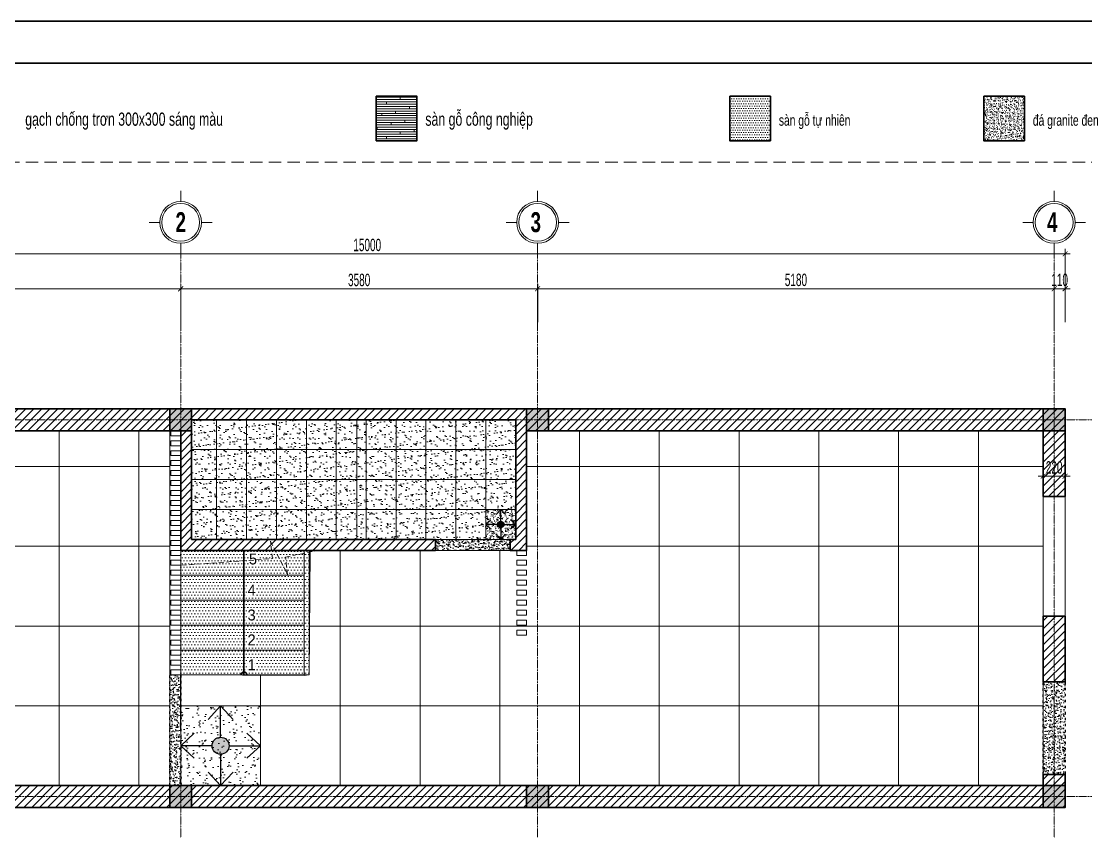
# Model space of a CAD drawing. Header units: millimetres. Extents: x 1336014 to 2939047, y -333549 to -60566.
# Drawn here: x 1482027 to 1492703, y -100044 to -91914 of the extents above; entities that cross this region are included whole.
import ezdxf
from ezdxf.enums import TextEntityAlignment as Align
from ezdxf.xclip import XClip

# ---------------------------------------------------------------- set-up
doc = ezdxf.new("R2010")
doc.units = ezdxf.units.MM
doc.header["$MEASUREMENT"] = 0
doc.header["$XCLIPFRAME"] = 2
for name, pattern in [('$1$HIDDEN', [0.375, 0.25, -0.125]), ('ACAD_ISO03W100', [30, 12, -18]), ('CENTER2', [1.125, 0.75, -0.125, 0.125, -0.125]), ('HIDDEN', [0.375, 0.25, -0.125])]:
    doc.linetypes.add(name, pattern=pattern)
for name, color, linetype, lineweight in [('01.Cut', 255, 'Continuous', 35), ('02.Thay', 145, 'Continuous', 15), ('03.Manh', 251, 'Continuous', 13), ('05.Text', 253, 'Continuous', 18), ('06.betong', 2, 'Continuous', 35), ('07.Noi that', 169, 'Continuous', 5), ('07.noithat', 45, 'Continuous', 9), ('08.Dim', 156, 'Continuous', 15), ('09.Hatch', 250, 'Continuous', 5), ('10.Text', 254, 'Continuous', 18), ('10.truc', 250, 'CENTER2', 20), ('11.Khung bo', 32, 'Continuous', 50), ('12.Khung', 36, 'Continuous', 25), ('Alliance-dim', 1, 'Continuous', 13), ('CA.thay 145', 145, 'Continuous', 18), ('DIM', 252, 'Continuous', 20)]:
    doc.layers.add(name, color=color, linetype=linetype, lineweight=lineweight)
for name, color, linetype in [('diemnhan', 10, 'Continuous'), ('HACH', 250, 'Continuous'), ('text', 7, 'Continuous'), ('truc1', 250, 'ACAD_ISO03W100')]:
    doc.layers.add(name, color=color, linetype=linetype)
doc.layers.add('Tpl_Bound', color=1, linetype='Continuous', plot=False)
doc.styles.add('AVANTH', font='')
doc.styles.add('AVANTHB', font='')
doc.styles.add('TT5_Text Dim', font='hoatbif.shx', dxfattribs={"width": 0.6})
doc.styles.get('AVANTH').set_extended_font_data('.VnAvantH')
doc.styles.get('AVANTHB').set_extended_font_data('.VnAvantH', bold=True)
doc.dimstyles.new('TT5_Dim 1-50', dxfattribs={"dimscale": 50, "dimtxt": 2.5, "dimasz": 1, "dimexe": 1, "dimexo": 0.5, "dimgap": 0.5, "dimtad": 1, "dimdec": 0, "dimzin": 0, "dimdsep": 46, "dimtxsty": 'TT5_Text Dim', "dimblk": 'ARCHTICK', "dimcen": 0, "dimdle": 1, "dimclrd": 256, "dimclre": 256, "dimclrt": 1, "dimadec": 0, "dimazin": 0, "dimtfac": 0.015, "dimtdec": 0, "dimtix": 1, "dimtmove": 2, "dimatfit": 3, "dimldrblk": 'DOT', "dimfxl": 1, "dimtolj": 1, "dimtzin": 0, "dimlwd": -1, "dimlwe": -1, "dimarcsym": 1})
pattern_1 = [(45, (938089.135, -82542.77), (-39.7747564, 39.7747564), [])]
pattern_2 = [(50, (781205.58, -119545.96), (71.7260183, -6.2752135), [7.5, -82.5]), (355, (781205.58, -119545.96), (-13.875133, 75.219213), [6, -66]), (100.4514, (781211.555, -119546.48), (57.850938, 68.943954), [6.374019, -70.114211]), (46.1842, (781205.58, -119525.96), (106.724105, -16.551901), [11.25, -123.75]), (96.6356, (781214.47, -119527.34), (93.46627, 97.411787), [9.561029, -105.1713]), (351.1842, (781205.58, -119525.96), (93.466195, 97.41186), [9, -99]), (21, (781215.58, -119530.96), (59.690705, -40.261889), [7.5, -82.5]), (326, (781215.58, -119530.96), (24.331533, 72.5150045), [6, -66]), (71.4514, (781220.55, -119534.315), (84.022263, 32.25305), [6.374019, -70.114211]), (37.5, (781205.577, -119545.96), (1.2159855, 33.2893854), [0, -65.2, 0, -67, 0, -66.25]), (7.5, (781205.577, -119545.96), (26.3069537, 39.4411712), [0, -38.2, 0, -63.7, 0, -25.25]), (327.5, (781183.277, -119545.96), (53.3822436, -2.2554872), [0, -25, 0, -78, 0, -103.5]), (317.5, (781173.277, -119545.96), (58.318617, 10.0104982), [0, -32.5, 0, -51.8, 0, -73.5])]

# ---------------------------------------------------------------- blocks, each defined once
blk = doc.blocks.new('100')
at = {"layer": '11.Khung bo', "const_width": 26.7}
blk.add_lwpolyline([(1860913, -945240), (1860913, -916940), (1896063, -916940), (1896063, -945240)], close=True, dxfattribs=at)
blk.add_lwpolyline([(1860913, -945240), (1860913, -916940), (1896063, -916940), (1896063, -945240)], close=True, dxfattribs=at)
blk.add_lwpolyline([(1860913, -945240), (1860913, -916940), (1896063, -916940), (1896063, -945240)], close=True, dxfattribs=at)
at = {"layer": '12.Khung'}
blk.add_lwpolyline([(1901579, -945940), (1901579, -916240), (1859580, -916240), (1859580, -945940)], close=True, dxfattribs=at)
blk.add_lwpolyline([(1901579, -945940), (1901579, -916240), (1859580, -916240), (1859580, -945940)], close=True, dxfattribs=at)
blk.add_lwpolyline([(1901579, -945940), (1901579, -916240), (1859580, -916240), (1859580, -945940)], close=True, dxfattribs=at)
blk = doc.blocks.new('DFGFH')
h = blk.add_hatch(color=256)
h.dxf.hatch_style = 1
h.paths.add_polyline_path([(15438, 12137), (15658, 12137), (15658, 12357), (15438, 12357)])
blk.add_lwpolyline([(15438, 12137), (15658, 12137), (15658, 12357), (15438, 12357)], close=True)
blk = doc.blocks.new('DANHTRUC')
for p, q in [((980383, -947347), (980383, -947137)), ((979963, -947767), (979753, -947767)), ((980803, -947767), (981013, -947767)), ((980383, -948187), (980383, -948397))]:
    blk.add_line(p, q)
for radius in [420, 380]:
    blk.add_circle((980383, -947767), radius)
blk = doc.blocks.new('_ARCHTICK')
at = {"const_width": 0.15}
blk.add_lwpolyline([(-0.5, -0.5), (0.5, 0.5)], dxfattribs=at)
blk = doc.blocks.new('*D578')
at = {"layer": '08.Dim', "transparency": 16777216}
for p, q in [((1477607, -94932), (1477607, -94547)), ((1483626, -94932), (1483626, -94547)), ((1477557, -94597), (1483676, -94597))]:
    blk.add_line(p, q, dxfattribs=at)
at = {"layer": 'Defpoints', "color": 0, "transparency": 16777216}
for p in [(1483626, -94597), (1477607, -94957), (1483626, -94957)]:
    blk.add_point(p, dxfattribs=at)
at = {"layer": '08.Dim', "transparency": 16777216, "xscale": 50, "yscale": 50, "zscale": 50, "rotation": 180}
blk.add_blockref('_ARCHTICK', (1477607, -94597), dxfattribs=at)
at = {"layer": '08.Dim', "transparency": 16777216, "xscale": 50, "yscale": 50, "zscale": 50}
blk.add_blockref('_ARCHTICK', (1483626, -94597), dxfattribs=at)
at = {"layer": '08.Dim', "color": 1, "transparency": 16777216, "insert": (1480617, -94509), "char_height": 125, "attachment_point": 5, "style": 'TT5_Text Dim'}
blk.add_mtext('\\A1;6019', dxfattribs=at)
blk = doc.blocks.new('_DOT')
blk.add_line((-0.5, 0), (-1, 0))
at = {"const_width": 0.5}
blk.add_lwpolyline([(-0.25, 0, 1), (0.25, 0, 1)], format="xyb", close=True, dxfattribs=at)
blk = doc.blocks.new('*D579')
at = {"layer": '08.Dim', "transparency": 16777216}
for p, q in [((1483626, -94932), (1483626, -94548)), ((1487206, -94932), (1487206, -94548)), ((1483576, -94598), (1487256, -94598))]:
    blk.add_line(p, q, dxfattribs=at)
at = {"layer": 'Defpoints', "color": 0, "transparency": 16777216}
for p in [(1487206, -94598), (1483626, -94957), (1487206, -94957)]:
    blk.add_point(p, dxfattribs=at)
at = {"layer": '08.Dim', "transparency": 16777216, "xscale": 50, "yscale": 50, "zscale": 50, "rotation": 180}
blk.add_blockref('_ARCHTICK', (1483626, -94598), dxfattribs=at)
at = {"layer": '08.Dim', "transparency": 16777216, "xscale": 50, "yscale": 50, "zscale": 50}
blk.add_blockref('_ARCHTICK', (1487206, -94598), dxfattribs=at)
at = {"layer": '08.Dim', "color": 1, "transparency": 16777216, "insert": (1485416, -94510), "char_height": 125, "attachment_point": 5, "style": 'TT5_Text Dim'}
blk.add_mtext('\\A1;3580', dxfattribs=at)
blk = doc.blocks.new('*D580')
at = {"layer": '08.Dim', "transparency": 16777216}
for p, q in [((1487207, -94932), (1487207, -94547)), ((1492387, -94932), (1492387, -94547)), ((1487157, -94597), (1492437, -94597))]:
    blk.add_line(p, q, dxfattribs=at)
at = {"layer": 'Defpoints', "color": 0, "transparency": 16777216}
for p in [(1492387, -94597), (1487207, -94957), (1492387, -94957)]:
    blk.add_point(p, dxfattribs=at)
at = {"layer": '08.Dim', "transparency": 16777216, "xscale": 50, "yscale": 50, "zscale": 50, "rotation": 180}
blk.add_blockref('_ARCHTICK', (1487207, -94597), dxfattribs=at)
at = {"layer": '08.Dim', "transparency": 16777216, "xscale": 50, "yscale": 50, "zscale": 50}
blk.add_blockref('_ARCHTICK', (1492387, -94597), dxfattribs=at)
at = {"layer": '08.Dim', "color": 1, "transparency": 16777216, "insert": (1489797, -94509), "char_height": 125, "attachment_point": 5, "style": 'TT5_Text Dim'}
blk.add_mtext('\\A1;5180', dxfattribs=at)
blk = doc.blocks.new('*D581')
at = {"layer": '08.Dim', "transparency": 16777216}
for p, q in [((1492387, -94932), (1492387, -94547)), ((1492497, -94932), (1492497, -94547)), ((1492387, -94597), (1492337, -94597)), ((1492387, -94597), (1492497, -94597)), ((1492497, -94597), (1492547, -94597))]:
    blk.add_line(p, q, dxfattribs=at)
at = {"layer": 'Defpoints', "color": 0, "transparency": 16777216}
for p in [(1492497, -94597), (1492387, -94957), (1492497, -94957)]:
    blk.add_point(p, dxfattribs=at)
at = {"layer": '08.Dim', "transparency": 16777216, "xscale": 50, "yscale": 50, "zscale": 50}
blk.add_blockref('_ARCHTICK', (1492387, -94597), dxfattribs=at)
at = {"layer": '08.Dim', "transparency": 16777216, "xscale": 50, "yscale": 50, "zscale": 50, "rotation": 180}
blk.add_blockref('_ARCHTICK', (1492497, -94597), dxfattribs=at)
at = {"layer": '08.Dim', "color": 1, "transparency": 16777216, "insert": (1492442, -94509), "char_height": 125, "attachment_point": 5, "style": 'TT5_Text Dim'}
blk.add_mtext('\\A1;110', dxfattribs=at)
blk = doc.blocks.new('*D582')
at = {"layer": '08.Dim', "transparency": 16777216}
for p, q in [((1477447, -94247), (1492547, -94247)), ((1477497, -94932), (1477497, -94197)), ((1492497, -94932), (1492497, -94197))]:
    blk.add_line(p, q, dxfattribs=at)
at = {"layer": 'Defpoints', "color": 0, "transparency": 16777216}
for p in [(1492497, -94247), (1477497, -94957), (1492497, -94957)]:
    blk.add_point(p, dxfattribs=at)
at = {"layer": '08.Dim', "transparency": 16777216, "xscale": 50, "yscale": 50, "zscale": 50, "rotation": 180}
blk.add_blockref('_ARCHTICK', (1477497, -94247), dxfattribs=at)
at = {"layer": '08.Dim', "transparency": 16777216, "xscale": 50, "yscale": 50, "zscale": 50}
blk.add_blockref('_ARCHTICK', (1492497, -94247), dxfattribs=at)
at = {"layer": '08.Dim', "color": 1, "transparency": 16777216, "insert": (1485497, -94159), "char_height": 125, "attachment_point": 5, "style": 'TT5_Text Dim'}
blk.add_mtext('\\A1;15000', dxfattribs=at)
blk = doc.blocks.new('*D676')
at = {"layer": '08.Dim', "transparency": 16777216}
for p, q in [((1492277, -96224), (1492277, -96528)), ((1492497, -96224), (1492497, -96528)), ((1492277, -96478), (1492227, -96478)), ((1492277, -96478), (1492497, -96478)), ((1492497, -96478), (1492547, -96478))]:
    blk.add_line(p, q, dxfattribs=at)
at = {"layer": 'Defpoints', "color": 0, "transparency": 16777216}
for p in [(1492277, -96199), (1492497, -96199), (1492497, -96478)]:
    blk.add_point(p, dxfattribs=at)
at = {"layer": '08.Dim', "transparency": 16777216, "xscale": 50, "yscale": 50, "zscale": 50}
blk.add_blockref('_ARCHTICK', (1492277, -96478), dxfattribs=at)
at = {"layer": '08.Dim', "transparency": 16777216, "xscale": 50, "yscale": 50, "zscale": 50, "rotation": 180}
blk.add_blockref('_ARCHTICK', (1492497, -96478), dxfattribs=at)
at = {"layer": '08.Dim', "color": 1, "transparency": 16777216, "insert": (1492387, -96391), "char_height": 125, "attachment_point": 5, "style": 'TT5_Text Dim'}
blk.add_mtext('\\A1;220', dxfattribs=at)
blk = doc.blocks.new('A$C4E7C6F34')
at = {"layer": 'DIM'}
blk.add_hatch(color=256, dxfattribs=at).paths.add_polyline_path([(-38, 0), (-38, 138), (-178, 138)])
for p, q in [((-38, 576), (-38, 0)), ((964, 248), (-178, 248)), ((-178, 138), (101, 138)), ((-178, 138), (-38, 0)), ((-178, 0), (101, 0))]:
    blk.add_line(p, q, dxfattribs=at)
at = {"layer": 'text', "style": 'TT5_Text Dim', "flags": 8}
blk.add_attdef('%%P0.000', text='', height=220, dxfattribs=at).set_placement((102, 461), align=Align.MIDDLE_LEFT)
blk = doc.blocks.new('5434trf')
at = {"layer": '01.Cut'}
for points in [[(490071, -21909), (490071, -21369), (492542, -21369), (492542, -22924), (492687, -22764), (492399, -22764), (492542, -22924)], [(490071, -23174), (490071, -21909)]]:
    blk.add_lwpolyline(points, dxfattribs=at)
blk.add_circle((490071, -23174), 28.9, dxfattribs=at)
at = {"layer": '02.Thay'}
for p, q in [((490726, -20724), (490726, -21874)), ((490726, -20724), (490726, -21874)), ((490976, -21874), (490976, -20724)), ((491226, -21874), (491226, -20724)), ((491476, -21874), (491476, -20724)), ((491726, -21874), (491726, -20724)), ((491976, -21874), (491976, -20724)), ((490726, -21924), (490726, -23124)), ((490726, -21924), (490726, -23124))]:
    blk.add_line(p, q, dxfattribs=at)
for points in [[(492026, -22924), (492026, -21874), (490676, -21874), (490676, -23174)], [(490676, -21924), (489436, -21924)], [(491976, -21924), (490726, -21924)], [(491976, -21924), (491116, -22403), (490726, -23124)], [(491976, -21924), (491976, -22924)], [(493156, -21924), (492026, -21924)], [(490676, -22174), (489436, -22174)], [(490676, -22174), (489436, -22174)], [(493156, -22174), (492026, -22174)], [(493156, -22174), (492026, -22174)], [(490676, -22424), (489436, -22424)], [(490676, -22424), (489436, -22424)], [(493156, -22424), (492026, -22424)], [(493156, -22424), (492026, -22424)], [(490676, -22674), (489436, -22674)], [(490676, -22674), (489436, -22674)], [(493156, -22674), (492026, -22674)], [(493156, -22674), (492026, -22674)], [(490676, -22924), (489436, -22924)], [(490676, -22924), (489436, -22924)], [(492026, -22924), (492026, -23174), (490726, -23174)], [(491976, -22924), (491976, -23124), (490726, -23124)], [(493156, -22924), (492026, -22924)], [(493156, -22924), (492026, -22924)], [(490726, -23174), (489436, -23174)], [(490726, -23174), (489436, -23174)]]:
    blk.add_lwpolyline(points, dxfattribs=at)
at = {"layer": '08.Dim'}
ref = blk.add_blockref('A$C4E7C6F34', (491214, -23078), dxfattribs=dict(at, xscale=0.6, yscale=0.6, zscale=0.6))
ref.add_attrib('%%P0.000', '+2.700', dxfattribs={"layer": 'text', "height": 132, "style": 'TT5_Text Dim', "width": 0.6, "flags": 8}).set_placement((491276, -22802), align=Align.MIDDLE_LEFT)
at = {"layer": '10.Text', "style": 'AVANTH'}
for s, height, p in [('6', 109, (490114, -21231)), ('7', 109, (490813, -21260)), ('8', 109, (491063, -21260)), ('9', 109, (491313, -21260)), ('10', 108.9, (491523, -21260)), ('11', 108.9, (491773, -21260)), ('12', 108.9, (492443, -21260)), ('5', 109, (490121, -22065)), ('13', 108.9, (492443, -22097)), ('4', 109, (490107, -22377)), ('14', 108.9, (492443, -22347)), ('3', 109, (490107, -22627)), ('15', 108.9, (492443, -22597)), ('16', 108.9, (492443, -22847)), ('2', 109, (490107, -22877)), ('1', 109, (490107, -23127)), ('17', 108.9, (492443, -23071))]:
    blk.add_text(s, height=height, dxfattribs=at).set_placement(p)
blk = doc.blocks.new('µhadfasdgasdfsfsd')
at = {"layer": 'diemnhan'}
blk.add_hatch(color=256, dxfattribs=at).paths.add_polyline_path([(0, -80, 1), (0, 80, 1)])
at = {"layer": 'HACH', "lineweight": 5}
h = blk.add_hatch(dxfattribs=at)
h.set_pattern_fill('AR-SAND', color=256, scale=59.99616, angle=270, style=0)
h.set_pattern_definition([(307.5, (1940288.48, 4525947.75), (115.6020276, 3.7793596), [0, -91.1941636, 0, -101.9934724, 0, -97.4937604]), (277.5, (1940288.48, 4525947.75), (169.3179276, -106.179807), [0, -49.1968514, 0, -82.1947395, 0, -31.4979841]), (237.5, (1940288.48, 4526021.55), (0.3395215, -186.8365542), [0, -29.9980801, 0, -107.9930884, 0, -140.9909766]), (227.5, (1940288.48, 4526021.55), (52.657164, -180.3560535), [0, -14.99904, 0, -70.795469, 0, -80.9948163])])
h.paths.add_polyline_path([(-375, -375), (375, -375), (375, 375), (-375, 375)])
at = {"layer": 'CA.thay 145'}
blk.add_lwpolyline([(-375, -375), (375, -375), (375, 375), (-375, 375)], close=True, dxfattribs=at)
at = {"layer": 'diemnhan'}
for points in [[(0, 80), (0, 375), (-118, 247)], [(0, 80), (0, 375), (118, 247)], [(-80, 0), (-375, 0), (-247, 118)], [(80, 0), (375, 0), (247, 118)], [(-80, 0), (-375, 0), (-247, -118)], [(0, -80), (0, -375), (-118, -247)], [(0, -80), (0, -375), (118, -247)], [(80, 0), (375, 0), (247, -118)]]:
    blk.add_lwpolyline(points, dxfattribs=at)
blk.add_circle((0, 0), 80.3, dxfattribs=at)

msp = doc.modelspace()

# ---------------------------------------------------------------- hatches: boundary and pattern name
at = {"layer": '09.Hatch'}
h = msp.add_hatch(dxfattribs=at)
h.set_pattern_fill('BOARD', color=256, scale=23.148148, pattern_type=2)
h.set_pattern_definition([(0, (641800.21, -265523.073), (0, 23.14814815), []), (90, (641800.21, -265523.07), (-92.592593, 92.592593), [23.14815, -324.074074]), (90, (641939.1, -265476.78), (-92.592593, 92.592593), [23.14815, -324.074074])])
h.paths.add_polyline_path([(1485586.9, -92666.6), (1485995.7, -92666.6), (1485995.7, -93113.3), (1485586.9, -93113.3)])
h = msp.add_hatch(dxfattribs=at)
h.set_pattern_fill('DOTS', color=256, scale=385.802469)
h.set_pattern_definition([(0, (643353.302, -265532.333), (12.05632716, 24.1126543), [0, -24.1126543])])
h.paths.add_polyline_path([(1489132.9, -92666.6), (1489541.6, -92666.6), (1489541.6, -93113.3), (1489132.9, -93113.3)])
h = msp.add_hatch(dxfattribs=at)
h.set_pattern_fill('AR-CONC', color=256, scale=7.716049)
h.set_pattern_definition([(50, (643627.71, -265532.333), (55.34415, -4.8419857), [5.787037, -63.6574074]), (355, (643627.71, -265532.33), (-10.7061214, 58.0395165), [4.6296296, -50.925926]), (100.4514445, (643632.32, -265532.736), (44.6380283, 53.1975302), [4.9182247, -54.1004716]), (46.1842, (643627.71, -265516.9), (82.348868, -12.7715494), [8.6805556, -95.486111]), (96.635635, (643634.57, -265517.965), (72.118977, 75.163472), [7.377341, -81.150753]), (351.184164, (643627.71, -265516.9), (72.118977, 75.163472), [6.9444444, -76.388889]), (21, (643635.426, -265520.76), (46.057643, -31.0662724), [5.787037, -63.6574074]), (326, (643635.426, -265520.76), (18.774331, 55.9529356), [4.6296296, -50.925926]), (71.451445, (643639.264, -265523.35), (64.8319735, 24.886663), [4.9182245, -54.1004716]), (37.5, (643627.71, -265532.333), (0.93826044, 25.68625415), [0, -50.308642, 0, -51.6975309, 0, -51.1188272]), (7.5, (643627.71, -265532.333), (20.2985754, 30.4330025), [0, -29.4753086, 0, -49.1512346, 0, -19.4830247]), (327.5, (643610.503, -265532.333), (41.1900028, -1.74034504), [0, -19.2901235, 0, -60.1851852, 0, -79.8611111]), (317.5, (643602.787, -265532.333), (44.9989328, 7.7241499), [0, -25.0771605, 0, -39.9691358, 0, -56.712963])])
h.paths.add_polyline_path([(1491680.3, -92666.6), (1492089.1, -92666.6), (1492089.1, -93113.3), (1491680.3, -93113.3)])
at = {"layer": '09.Hatch', "ltscale": 50}
h = msp.add_hatch(dxfattribs=at)
h.set_pattern_fill('TUONGXAY', color=256, scale=450, style=0)
h.set_pattern_definition(pattern_1)
h.paths.add_polyline_path([(1492277.1, -96021.9), (1492277.1, -96681.9), (1492497.1, -96681.9), (1492497.1, -95801.9), (1477497.1, -95801.9), (1477497.1, -96021.9), (1477717.1, -96021.9), (1483626.1, -96021.9), (1483626.1, -97221.9), (1483736.1, -97221.9), (1486181.1, -97221.9), (1486181.1, -97111.9), (1483736.1, -97111.9), (1483736.1, -95911.9), (1486986.1, -95911.9), (1486986.1, -97111.9), (1486931.1, -97111.9), (1486931.1, -97221.9), (1486986.1, -97221.9), (1487096.1, -97221.9), (1487096.1, -96021.9)])
at = {"layer": '09.Hatch'}
h = msp.add_hatch(dxfattribs=at)
h.set_pattern_fill('_USER', color=256, scale=300, double=1, pattern_type=0)
h.set_pattern_definition([(0, (1486686.15, -96811.9), (0, 300), []), (90, (1486686.15, -96811.9), (-300, 2e-14), [])])
h.paths.add_polyline_path([(1483736.1, -95911.9), (1486986.1, -95911.9), (1486986.1, -97111.9), (1483736.1, -97111.9)])
h = msp.add_hatch(dxfattribs=at)
h.set_pattern_fill('AR-SAND', color=256, scale=50, double=1)
h.set_pattern_definition([(37.5, (781205.58, -119545.96), (-3.149668, 96.3411885), [0, -76, 0, -85, 0, -81.25]), (7.5, (781205.58, -119545.96), (88.488835, 141.107303), [0, -41, 0, -68.5, 0, -26.25]), (327.5, (781144.08, -119545.96), (155.707093, 0.282953), [0, -25, 0, -90, 0, -117.5]), (317.5, (781144.08, -119545.96), (150.30633, 43.883778), [0, -12.5, 0, -59, 0, -67.5])])
h.paths.add_polyline_path([(1483736.1, -95911.9), (1486986.1, -95911.9), (1486986.1, -97111.9), (1483736.1, -97111.9)])
h = msp.add_hatch(dxfattribs=at)
h.set_pattern_fill('_USER', color=256, scale=800, double=1, pattern_type=0)
h.set_pattern_definition([(0, (1478407.1, -98781.9), (0, 800), []), (90, (1478407.1, -98781.9), (-800, 5e-14), [])])
h.paths.add_polyline_path([(1477607.1, -96021.9), (1483516.1, -96021.9), (1483516.1, -99581.9), (1477607.1, -99581.9)])
h = msp.add_hatch(dxfattribs=at)
h.set_pattern_fill('_USER', color=256, scale=800, double=1, pattern_type=0)
h.set_pattern_definition([(0, (1484426.1, -98781.9), (0, 800), []), (90, (1484426.1, -98781.9), (-800, 5e-14), [])])
h.paths.add_polyline_path([(1492277.1, -96021.9), (1492277.1, -99581.9), (1483627.7, -99581.9), (1483624.6, -98473.9), (1484916.1, -98471.9), (1484916.1, -97221.9), (1487096.1, -97221.9), (1487096.1, -96021.9)])
h = msp.add_hatch(dxfattribs=at)
h.set_pattern_fill('AR-CONC', color=256, scale=10)
h.set_pattern_definition(pattern_2)
h.paths.add_polyline_path([(1486181.1, -97111.9), (1486931.1, -97111.9), (1486931.1, -97221.9), (1486181.1, -97221.9)])
h = msp.add_hatch(dxfattribs=at)
h.set_pattern_fill('DOTS', color=256, scale=500)
h.set_pattern_definition([(0, (781205.577, -119545.96), (15.625, 31.25), [0, -31.25])])
h.paths.add_polyline_path([(1483626.1, -97221.9), (1484916.1, -97221.9), (1484916.1, -98471.9), (1483626.1, -98471.9)])
at = {"layer": '09.Hatch', "ltscale": 50}
h = msp.add_hatch(dxfattribs=at)
h.set_pattern_fill('TUONGXAY', color=256, scale=450, style=0)
h.set_pattern_definition(pattern_1)
h.paths.add_polyline_path([(1492497.1, -97881.9), (1492277.1, -97881.9), (1492277.1, -98541.9), (1492497.1, -98541.9)])
at = {"layer": '09.Hatch'}
h = msp.add_hatch(dxfattribs=at)
h.set_pattern_fill('AR-CONC', color=256, scale=10)
h.set_pattern_definition(pattern_2)
h.paths.add_polyline_path([(1483516.1, -98471.9), (1483626.1, -98471.9), (1483626.1, -99581.9), (1483516.1, -99581.9)])
h = msp.add_hatch(dxfattribs=at)
h.set_pattern_fill('AR-CONC', color=256, scale=10)
h.set_pattern_definition([(50, (781205.58, -119079.434), (71.7260183, -6.2752135), [7.5, -82.5]), (355, (781205.58, -119079.434), (-13.875133, 75.219213), [6, -66]), (100.4514, (781211.555, -119079.96), (57.850938, 68.943954), [6.374019, -70.114211]), (46.1842, (781205.58, -119059.43), (106.724105, -16.551901), [11.25, -123.75]), (96.6356, (781214.47, -119060.81), (93.46627, 97.411787), [9.561029, -105.1713]), (351.1842, (781205.58, -119059.43), (93.466195, 97.41186), [9, -99]), (21, (781215.58, -119064.434), (59.690705, -40.261889), [7.5, -82.5]), (326, (781215.58, -119064.434), (24.331533, 72.5150045), [6, -66]), (71.4514, (781220.55, -119067.79), (84.022263, 32.25305), [6.374019, -70.114211]), (37.5, (781205.577, -119079.434), (1.2159855, 33.2893854), [0, -65.2, 0, -67, 0, -66.25]), (7.5, (781205.577, -119079.434), (26.3069537, 39.4411712), [0, -38.2, 0, -63.7, 0, -25.25]), (327.5, (781183.277, -119079.434), (53.3822436, -2.2554872), [0, -25, 0, -78, 0, -103.5]), (317.5, (781173.277, -119079.434), (58.318617, 10.0104982), [0, -32.5, 0, -51.8, 0, -73.5])])
h.paths.add_polyline_path([(1492277.1, -98541.9), (1492497.1, -98541.9), (1492497.1, -99471.9), (1492277.1, -99471.9)])
at = {"layer": '09.Hatch', "ltscale": 50}
h = msp.add_hatch(dxfattribs=at)
h.set_pattern_fill('TUONGXAY', color=256, scale=450, style=0)
h.set_pattern_definition(pattern_1)
h.paths.add_polyline_path([(1492497.1, -99471.9), (1492277.1, -99471.9), (1492277.1, -99581.9), (1477717.1, -99581.9), (1477497.1, -99581.9), (1477497.1, -99801.9), (1492497.1, -99801.9)])

# ---------------------------------------------------------------- linework, layer by layer
at = {"layer": '01.Cut'}
for points in [[(1485586.9, -92666.6), (1485995.7, -92666.6), (1485995.7, -93113.3), (1485586.9, -93113.3)], [(1489132.9, -92666.6), (1489541.6, -92666.6), (1489541.6, -93113.3), (1489132.9, -93113.3)], [(1491680.3, -92666.6), (1492089.1, -92666.6), (1492089.1, -93113.3), (1491680.3, -93113.3)], [(1492277.1, -97881.9), (1492497.1, -97881.9), (1492497.1, -98541.9), (1492277.1, -98541.9)]]:
    msp.add_lwpolyline(points, close=True, dxfattribs=at)
for points in [[(1492497.1, -95801.9), (1477497.1, -95801.9), (1477497.1, -96021.9)], [(1492497.1, -96681.9), (1492497.1, -95801.9)], [(1486181.1, -97111.9), (1483736.1, -97111.9), (1483736.1, -95911.9), (1486986.1, -95911.9), (1486986.1, -97111.9), (1486931.1, -97111.9)], [(1483626.1, -96021.9), (1477717.1, -96021.9), (1477717.1, -96021.9)], [(1486181.1, -97111.9), (1486181.1, -97221.9), (1483736.1, -97221.9), (1483626.1, -97221.9), (1483626.1, -96021.9), (1483626.1, -96021.9)], [(1487096.1, -96021.9), (1487096.1, -97221.9), (1486986.1, -97221.9), (1486986.1, -97221.9), (1486931.1, -97221.9), (1486931.1, -97111.9), (1486986.1, -97111.9), (1486986.1, -96021.9)], [(1492277.1, -96681.9), (1492277.1, -96021.9), (1487096.1, -96021.9)], [(1492277.1, -96681.9), (1492497.1, -96681.9)], [(1486986.1, -97221.9), (1486931.1, -97221.9)], [(1492277.1, -97881.9), (1492497.1, -97881.9)], [(1492277.1, -98541.9), (1492497.1, -98541.9)], [(1477497.1, -99581.9), (1477497.1, -99801.9), (1492497.1, -99801.9), (1492497.1, -99471.9)], [(1477717.1, -99581.9), (1477717.1, -99581.9), (1492277.1, -99581.9), (1492277.1, -99471.9)], [(1492277.1, -99471.9), (1492497.1, -99471.9)]]:
    msp.add_lwpolyline(points, dxfattribs=at)
at = {"layer": '02.Thay'}
msp.add_line((1485394.3, -95911.9), (1485394.3, -97111.9), dxfattribs=at)
for points in [[(1483516.1, -96021.9), (1483516.1, -99581.9)], [(1484846.1, -97221.9), (1483736.1, -97221.9)]]:
    msp.add_lwpolyline(points, dxfattribs=at)
msp.add_lwpolyline([(1492277.1, -96681.9), (1492497.1, -96681.9), (1492497.1, -97881.9), (1492277.1, -97881.9)], close=True, dxfattribs=at)
at = {"layer": '03.Manh'}
for points in [[(1483736.1, -95911.9), (1486986.1, -95911.9), (1486986.1, -97111.9), (1483736.1, -97111.9)], [(1477607.1, -96021.9), (1483516.1, -96021.9), (1483516.1, -99581.9), (1477607.1, -99581.9)], [(1483626.1, -97221.9), (1484916.1, -97221.9), (1484916.1, -98471.9), (1483626.1, -98471.9)]]:
    msp.add_lwpolyline(points, close=True, dxfattribs=at)
msp.add_lwpolyline([(1492277.1, -96021.9), (1492277.1, -99581.9), (1483627.7, -99581.9), (1483624.6, -98473.9), (1484916.1, -98471.9), (1484916.1, -97221.9), (1487096.1, -97221.9), (1487096.1, -96021.9), (1492277.1, -96021.9)], dxfattribs=at)
at = {"layer": '05.Text', "color": 6, "linetype": '$1$HIDDEN', "ltscale": 500}
msp.add_line((1474009.1, -93327.9), (1495099, -93327.9), dxfattribs=at)
at = {"layer": '07.Noi that', "linetype": 'HIDDEN'}
msp.add_line((1487096.1, -96621.9), (1487096.1, -96021.9), dxfattribs=at)
at = {"layer": '07.noithat'}
for points in [[(1483526.1, -96021.9), (1483626.1, -96021.9), (1483626.1, -96071.9), (1483526.1, -96071.9)], [(1483526.1, -96121.9), (1483626.1, -96121.9), (1483626.1, -96171.9), (1483526.1, -96171.9)], [(1483526.1, -96221.9), (1483626.1, -96221.9), (1483626.1, -96271.9), (1483526.1, -96271.9)], [(1483526.1, -96321.9), (1483626.1, -96321.9), (1483626.1, -96371.9), (1483526.1, -96371.9)], [(1483526.1, -96421.9), (1483626.1, -96421.9), (1483626.1, -96471.9), (1483526.1, -96471.9)], [(1483526.1, -96521.9), (1483626.1, -96521.9), (1483626.1, -96571.9), (1483526.1, -96571.9)], [(1483526.1, -96621.9), (1483626.1, -96621.9), (1483626.1, -96671.9), (1483526.1, -96671.9)], [(1483526.1, -96721.9), (1483626.1, -96721.9), (1483626.1, -96771.9), (1483526.1, -96771.9)], [(1483526.1, -96821.9), (1483626.1, -96821.9), (1483626.1, -96871.9), (1483526.1, -96871.9)], [(1483526.1, -96921.9), (1483626.1, -96921.9), (1483626.1, -96971.9), (1483526.1, -96971.9)], [(1483526.1, -97021.9), (1483626.1, -97021.9), (1483626.1, -97071.9), (1483526.1, -97071.9)], [(1483526.1, -97121.9), (1483626.1, -97121.9), (1483626.1, -97171.9), (1483526.1, -97171.9)], [(1483526.1, -97221.9), (1483626.1, -97221.9), (1483626.1, -97271.9), (1483526.1, -97271.9)], [(1486996.1, -97221.9), (1487096.1, -97221.9), (1487096.1, -97271.9), (1486996.1, -97271.9)], [(1483526.1, -97321.9), (1483626.1, -97321.9), (1483626.1, -97371.9), (1483526.1, -97371.9)], [(1486996.1, -97321.9), (1487096.1, -97321.9), (1487096.1, -97371.9), (1486996.1, -97371.9)], [(1483526.1, -97421.9), (1483626.1, -97421.9), (1483626.1, -97471.9), (1483526.1, -97471.9)], [(1486996.1, -97421.9), (1487096.1, -97421.9), (1487096.1, -97471.9), (1486996.1, -97471.9)], [(1483526.1, -97521.9), (1483626.1, -97521.9), (1483626.1, -97571.9), (1483526.1, -97571.9)], [(1486996.1, -97521.9), (1487096.1, -97521.9), (1487096.1, -97571.9), (1486996.1, -97571.9)], [(1483526.1, -97621.9), (1483626.1, -97621.9), (1483626.1, -97671.9), (1483526.1, -97671.9)], [(1486996.1, -97621.9), (1487096.1, -97621.9), (1487096.1, -97671.9), (1486996.1, -97671.9)], [(1483526.1, -97721.9), (1483626.1, -97721.9), (1483626.1, -97771.9), (1483526.1, -97771.9)], [(1486996.1, -97721.9), (1487096.1, -97721.9), (1487096.1, -97771.9), (1486996.1, -97771.9)], [(1483526.1, -97821.9), (1483626.1, -97821.9), (1483626.1, -97871.9), (1483526.1, -97871.9)], [(1486996.1, -97821.9), (1487096.1, -97821.9), (1487096.1, -97871.9), (1486996.1, -97871.9)], [(1483526.1, -97921.9), (1483626.1, -97921.9), (1483626.1, -97971.9), (1483526.1, -97971.9)], [(1486996.1, -97921.9), (1487096.1, -97921.9), (1487096.1, -97971.9), (1486996.1, -97971.9)], [(1483526.1, -98021.9), (1483626.1, -98021.9), (1483626.1, -98071.9), (1483526.1, -98071.9)], [(1486996.1, -98021.9), (1487096.1, -98021.9), (1487096.1, -98071.9), (1486996.1, -98071.9)], [(1483526.1, -98121.9), (1483626.1, -98121.9), (1483626.1, -98171.9), (1483526.1, -98171.9)], [(1483526.1, -98221.9), (1483626.1, -98221.9), (1483626.1, -98271.9), (1483526.1, -98271.9)], [(1483526.1, -98321.9), (1483626.1, -98321.9), (1483626.1, -98371.9), (1483526.1, -98371.9)], [(1483526.1, -98421.9), (1483626.1, -98421.9), (1483626.1, -98471.9), (1483526.1, -98471.9)]]:
    msp.add_lwpolyline(points, close=True, dxfattribs=at)
at = {"layer": '10.truc'}
for p, q in [((1483626.1, -94141.6), (1483626.1, -109203.2)), ((1487206.1, -94141.6), (1487206.1, -109780.7)), ((1492387.1, -94141.6), (1492387.1, -109780.7)), ((1474309.1, -95911.9), (1495099, -95911.9)), ((1474309.1, -99691.9), (1495099, -99691.9))]:
    msp.add_line(p, q, dxfattribs=at)
at = {"layer": 'Alliance-dim', "linetype": '$1$HIDDEN', "ltscale": 200}
msp.add_lwpolyline([(1483636.1, -97371.9), (1484547.1, -97304.7), (1484526.2, -97130.6), (1484697.5, -97463.1), (1484676.7, -97289.1), (1485037.3, -97215.9)], dxfattribs=at)
msp.add_lwpolyline([(1483636.1, -97371.9), (1484547.1, -97304.7), (1484526.2, -97130.6), (1484697.5, -97463.1), (1484676.7, -97289.1), (1485037.3, -97215.9)], dxfattribs=at)
at = {"layer": 'Tpl_Bound', "color": 1}
msp.add_lwpolyline([(1473209.2, -109734.2), (1473209.2, -91914.4), (1498408.9, -91914.4), (1498408.9, -109734.2)], close=True, dxfattribs=at)
at = {"layer": 'truc1', "ltscale": 2}
for points in [[(1486181.1, -97111.9), (1486931.1, -97111.9), (1486931.1, -97221.9), (1486181.1, -97221.9)], [(1483516.1, -98471.9), (1483626.1, -98471.9), (1483626.1, -99581.9), (1483516.1, -99581.9)], [(1492277.1, -98541.9), (1492497.1, -98541.9), (1492497.1, -99471.9), (1492277.1, -99471.9)]]:
    msp.add_lwpolyline(points, close=True, dxfattribs=at)

# ---------------------------------------------------------------- block references
at = {"layer": '02.Thay'}
ref = msp.add_blockref('5434trf', (994189.8, -75297.9), dxfattribs=at)
XClip(ref).set_block_clipping_path([(489436.3160703827, -21923.9511273995), (489436.3160703827, -23173.9511273995), (490676.3160703827, -23179.1943725829), (490726.3160703827, -23173.9511273995), (490733.2414495198, -21931.6876721251)])
at = {"layer": '03.Manh'}
for p, xscale, yscale, zscale in [((1486836.1, -96961.9), 0.4, 0.4, 0.4), ((1484026.1, -99181.9), 1.066666666666667, 1.066666666666667, 1.066666666666667)]:
    msp.add_blockref('µhadfasdgasdfsfsd', p, dxfattribs=dict(at, xscale=xscale, yscale=yscale, zscale=zscale))
at = {"layer": '05.Text'}
for name, p, xscale, yscale, zscale in [('100', (357461.4, 457829.7), 0.6, 0.6, 0.6), ('DANHTRUC', (993434.5, 379951.7), 0.5, 0.5, 0.5), ('DANHTRUC', (997014.5, 379951.7), 0.5, 0.5, 0.5), ('DANHTRUC', (1002195.5, 379951.7), 0.5, 0.5, 0.5)]:
    msp.add_blockref(name, p, dxfattribs=dict(at, xscale=xscale, yscale=yscale, zscale=zscale))
at = {"layer": '06.betong'}
for p in [(1468078, -108158.6), (1471658, -108158.6), (1476839, -108158.6), (1468078, -111938.6), (1471658, -111938.6), (1476839, -111938.6)]:
    msp.add_blockref('DFGFH', p, dxfattribs=at)

# ---------------------------------------------------------------- texts
at = {"layer": '05.Text', "style": 'AVANTHB', "width": 0.7}
for s, p in [('2', (1483574.4, -94029.3)), ('3', (1487135.3, -94029.3)), ('4', (1492316.3, -94029.3))]:
    msp.add_text(s, height=200, dxfattribs=at).set_placement(p)
at = {"layer": 'text', "style": 'TT5_Text Dim', "width": 0.7}
for s, height, p in [('g¹ch chèng tr¬n 300x300 s¸ng mµu', 132, (1482066.7, -92962.2)), ('sµn gç c«ng nghiÖp', 132, (1486079.8, -92962.2)), ('sµn gç tù nhiªn', 110.34, (1489625.7, -92962.2)), ('®¸ granite ®en', 110.34, (1492173.2, -92962.2))]:
    msp.add_text(s, height=height, dxfattribs=at).set_placement(p)

# ---------------------------------------------------------------- dimensions: what is measured, and where the dimension line sits
at = {"layer": '08.Dim'}
dim = msp.add_linear_dim(base=(1492497.1, -94246.6), p1=(1477497.1, -94957.2), p2=(1492497.1, -94957.2), dimstyle='TT5_Dim 1-50', dxfattribs=at)
dim.commit()
dim.dimension.update_dxf_attribs({"geometry": '*D582', "text_midpoint": (1485497.1, -94159.1), "dimtype": 160})
for base, p1, p2, picture, middle in [((1483626.1, -94596.6), (1477607.1, -94957.2), (1483626.1, -94957.2), '*D578', (1480616.6, -94509.1)), ((1487206.1, -94597.6), (1483626.1, -94957.2), (1487206.1, -94957.2), '*D579', (1485416.1, -94510.1)), ((1492387.1, -94596.6), (1487207.1, -94957.2), (1492387.1, -94957.2), '*D580', (1489797.1, -94509.1)), ((1492497.1, -94596.6), (1492387.1, -94957.2), (1492497.1, -94957.2), '*D581', (1492442.1, -94509.1)), ((1492497.1, -96478.1), (1492277.1, -96198.5), (1492497.1, -96198.5), '*D676', (1492387.1, -96390.6))]:
    dim = msp.add_linear_dim(base=base, p1=p1, p2=p2, dimstyle='TT5_Dim 1-50', dxfattribs=at)
    dim.commit()
    dim.dimension.update_dxf_attribs({"geometry": picture, "text_midpoint": middle})

doc.saveas('drawing.dxf')
